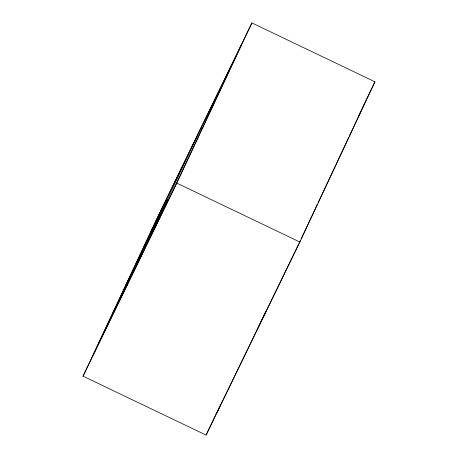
<?xml version="1.0" encoding="UTF-8"?>
<svg xmlns="http://www.w3.org/2000/svg" width="458" height="458" viewBox="0 0 458 458"><rect width="100%" height="100%" fill="white"/><g stroke="black" fill="none" stroke-linecap="round" stroke-linejoin="round"><path stroke-width="0.69" d="M83.041 376.178L158.136 215.97L251.889 22.9L374.959 81.822L299.864 242.03L206.111 435.1L83.041 376.178L176.794 183.108L251.889 22.9M159.31 213.903L93.661 353.96L175.62 185.175L241.269 45.119L159.31 213.903L160.598 214.521M134.051 270.781L200.879 128.297L202.167 128.916M206.111 435.1L216.107 413.78M220.361 405.141L216.731 412.881L298.69 244.097M257.121 329.703L262.84 317.594M263.442 316.301L265.588 311.64M298.994 243.45L300.505 240.221M301.112 238.933L317.446 204.079M318.052 202.791L348.607 137.6M349.214 136.307L364.339 104.04L362.478 107.876M167.347 199.745L126.013 284.939L127.301 285.557M364.333 103.703L374.959 81.822M358.746 115.553L360.921 111.076M176.794 183.108L299.864 242.03"/></g></svg>
